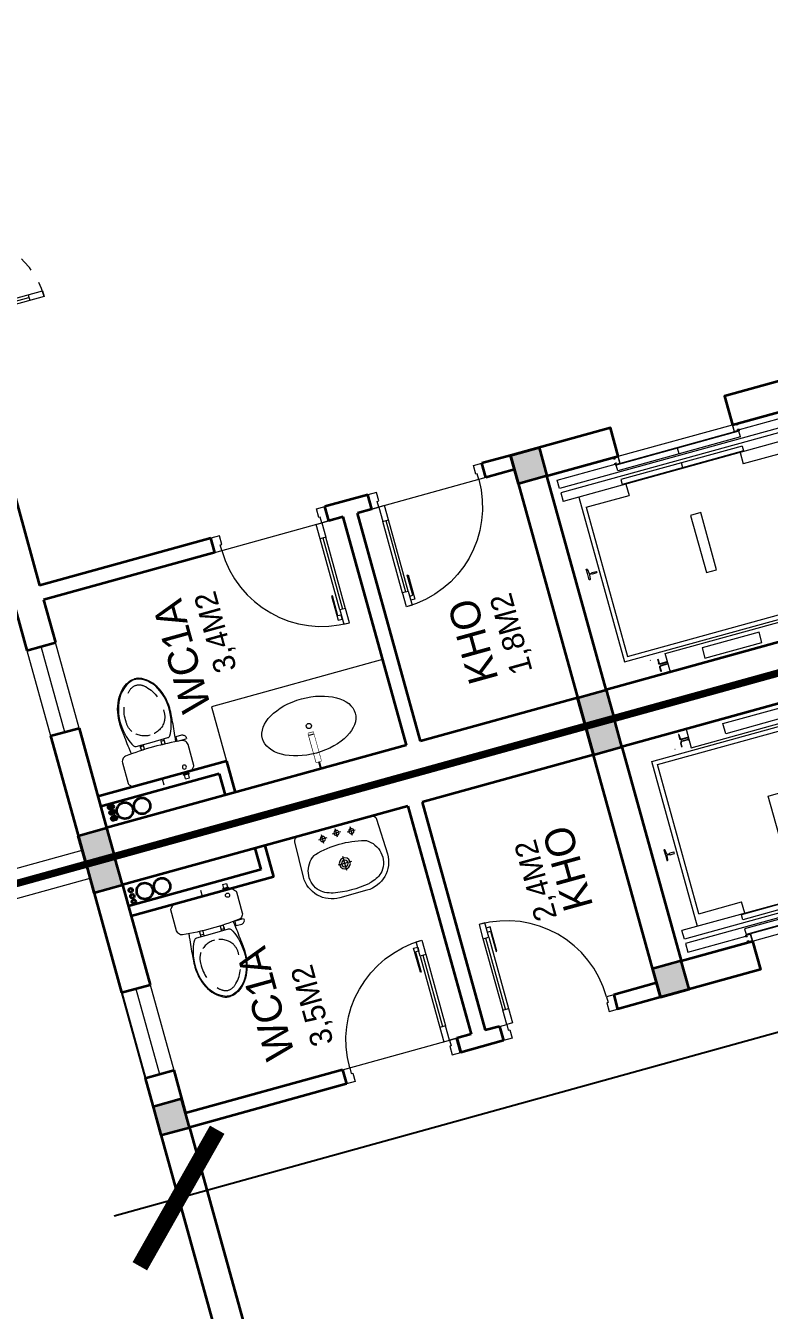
# Model space of a CAD drawing. Header units: metres. Extents: x 568336 to 569219, y 2065964 to 2066430.
# Drawn here: x 568549.37 to 568554.39, y 2066330.98 to 2066339.66 of the extents above; entities that cross this region are included whole.
import ezdxf

# ---------------------------------------------------------------- set-up
doc = ezdxf.new("R2010")
doc.units = ezdxf.units.M
for name, pattern in [('$AUDIT_BAD_LTYPE2', [0]), ('CENTER', [2, 1.25, -0.25, 0.25, -0.25]), ('HIDDEN', [0.375, 0.25, -0.125]), ('xref-thap C (mb tang 32-2)$0$HIDDEN', [0.375, 0.25, -0.125])]:
    doc.linetypes.add(name, pattern=pattern)
doc.layers.get('0').update_dxf_attribs({"linetype": 'CONTINUOUS'})
doc.layers.get('DEFPOINTS').update_dxf_attribs({"linetype": 'CONTINUOUS'})
for name, color, linetype, lineweight in [('-CENTER', 143, 'CENTER', 13), ('-CONCRETE', 1, 'CONTINUOUS', 35), ('-DOOR', 137, 'CONTINUOUS', 9), ('-FURNITURE', 46, 'CONTINUOUS', 9), ('-HATCH', 8, 'CONTINUOUS', 5), ('-LINE1', 7, 'CONTINUOUS', 18), ('-LINE2', 252, 'CONTINUOUS', 9), ('-TEXT', 7, 'CONTINUOUS', 15), ('-WALL', 4, 'CONTINUOUS', 35), ('TEXT25', 2, 'CONTINUOUS', 13)]:
    doc.layers.add(name, color=color, linetype=linetype, lineweight=lineweight)
doc.layers.add('-RANH GIOI LO DAT', color=12, linetype='CONTINUOUS')
doc.styles.add('KTHUOC', font='', dxfattribs={"width": 0.8})
doc.styles.add('T1', font='', dxfattribs={"height": 200})
doc.styles.add('vnavanth', font='', dxfattribs={"width": 0.8})
doc.styles.get('KTHUOC').set_extended_font_data('.VnArial NarrowH')
doc.styles.get('T1').set_extended_font_data('VNgeometric Light')
doc.styles.get('vnavanth').set_extended_font_data('.VnAvantH')
doc.dimstyles.new('tien', dxfattribs={"dimscale": 0, "dimtxt": 1.5, "dimasz": 0.75, "dimexe": 0.45, "dimexo": 0, "dimgap": 0.25, "dimtad": 1, "dimzin": 1, "dimtxsty": 'KTHUOC', "dimblk1": 'ARCHTICK', "dimblk2": 'ARCHTICK', "dimsah": 1, "dimcen": 1, "dimdle": 0.45, "dimclrd": 37, "dimclre": 37, "dimclrt": 7, "dimaunit": 1, "dimadec": 0, "dimazin": 0, "dimtfac": 1, "dimtix": 1, "dimtofl": 0, "dimtmove": 2, "dimatfit": 3, "dimldrblk": 'ARCHTICK', "dimfxl": 1, "dimtfill": 1, "dimtolj": 1, "dimtzin": 1, "dimarcsym": 0})

# ---------------------------------------------------------------- blocks, each defined once
blk = doc.blocks.new('A$C18091ED7')
for p, q in [((9.957147995010018e-09, -42.13376978135784), (0, -3.786117304116488e-07)), ((146.1412317672475, -26.59467297248193), (179.181621938591, -26.59467296488583)), ((146.1412317672475, -26.59467297248193), (146.1412317680188, -30.17859706786112)), ((146.1412317680188, -30.17859706786112), (165.7503655985456, -30.17859706340823)), ((153.0594147269658, -36.79204952501459), (146.1412317680188, -30.17859706786112)), ((152.3191092506386, -2.717133611440659e-07), (152.3191092568413, -26.59467297093943)), ((152.3191092506386, -2.717133611440659e-07), (179.1816219322718, -2.654269337654114e-07)), ((153.0594147269658, -36.79204952501459), (165.7503656001572, -36.79204952192958)), ((153.0594147275151, -39.73033438943094), (153.0594147269658, -36.79204952501459)), ((153.0594147275151, -39.73033438943094), (178.4413164740145, -39.73033438349376)), ((153.0594147275151, -39.73033438943094), (178.4413164740145, -39.73033438349376)), ((153.0594147275151, -39.73033438943094), (153.0594147281554, -42.13376974494895)), ((185.3594994290725, -30.17859705851879), (165.7503655985456, -30.17859706340823)), ((178.4413164733487, -36.79204951884458), (165.7503656001572, -36.79204952192958)), ((185.3594994290725, -30.17859705851879), (178.4413164733487, -36.79204951884458)), ((178.4413164733487, -36.79204951884458), (178.4413164740145, -39.73033438349376)), ((178.4413164740145, -39.73033438349376), (178.4413164746547, -42.1337697392446)), ((179.1816219322718, -2.654269337654114e-07), (179.181621938591, -26.59467296488583)), ((179.181621938591, -26.59467296488583), (185.3594994283012, -26.59467296337243)), ((185.3594994283012, -26.59467296337243), (185.3594994290725, -30.17859705851879)), ((167.8691141396885, -259.5142789271486), (228.0810223811895, -259.5142789128586)), ((-83.25994817525861, -267.3592828898691), (-83.259948167517, -299.9634285944048)), ((-83.25994817257379, -278.4883151478134), (-83.25994817046012, -287.6388527823146)), ((-60.91100930959874, -290.0299398849311), (-83.25994816994717, -290.0299398901407)), ((-62.88950393904452, -265.3807882612164), (-81.28145355204106, -265.3807882657275)), ((-60.91100931491019, -267.3592828844266), (-60.91100930728498, -299.9634285889624)), ((60.9110093945892, -267.3592828557594), (60.9110094022144, -299.9634285600623)), ((60.91100939990065, -290.029939856031), (83.25994826024908, -290.0299398510542)), ((62.88950401780676, -265.3807882316178), (81.2814536308033, -265.3807882273395)), ((83.25994825493763, -267.3592828505498), (83.25994826256283, -299.9634285550856)), ((83.25994825750604, -278.488315108727), (83.2599482596197, -287.6388527429954)), ((165.3959958605519, -261.9873972070927), (165.3959958671003, -289.7349902229907)), ((167.8691141472664, -292.2081085020036), (206.7175896017579, -292.2081084926904)), ((230.5541406641933, -274.3229751045001), (230.5541406613593, -261.9873971916386))]:
    blk.add_line(p, q)
for points in [[(230.0000000517721, -218.5046414944518, -0.1374073801801567), (225.4781190853137, -234.6482587013161), (221.7949787454636, -240.7070387715066, -0.2360805181595358), (198.2560902649639, -255.4947853636986, -0.0519608230665726), (-198.2560901437319, -255.4947854572965, -0.236080518165078), (-221.7949786317113, -240.7070388760185), (-225.4781189743626, -234.6482588077488, -0.1374073801809237), (-229.9999999484608, -218.5046416030382), (-229.9999999831671, -71.98694829508895, -0.1989123673786679), (-226.3782021181105, -63.2431547633314), (-208.8906150607545, -45.75556769772083, -0.1989123673792025), (-200.1468215308087, -42.13376982865157), (9.971699910238385e-09, -42.13376978135784), (200.1468215506357, -42.13376973403501, -0.1989123673792025), (208.8906150822841, -45.75556759897154), (226.3782021480001, -63.24315465634572, -0.1989123673791691), (230.0000000170658, -71.98694818626973)], [(144.14367173758, -618.9627606730501, -0.2124047892419209), (26.30999211127346, -734.491494372196, -0.0276853236339062), (-0.5628229983012716, -738.609219571983, -0.0222792448073508), (-26.30999181118386, -734.4914943844487, -0.2124047892421136), (-144.1436714920528, -618.9627607410075, -0.1427957259999892), (-167.2376623962118, -428.0139674870588, -0.0930051380368448), (-127.9331820271946, -309.1271633332653, -0.2564387014614383), (-111.240849547703, -299.9634286007786), (4.746470949612558e-08, -299.9634285748762), (111.2408496426324, -299.9634285482753, -0.2564387014619951), (127.933182126606, -309.1271632729331, -0.0930051380368741), (167.2376625517572, -428.0139674081001, -0.1427957260000456)]]:
    blk.add_lwpolyline(points, format="xyb", close=True)
at = {"linetype": 'xref-thap C (mb tang 32-2)$0$HIDDEN', "ltscale": 100}
blk.add_lwpolyline([(61.00044987679576, -669.0176259216969, -0.1990312026443698), (1.417429302819073e-07, -698.769823720475, -0.1990312026443799), (-61.00044960746891, -669.0176259504806, -0.2189240232571595), (-131.9321382956405, -478.313622940972, -0.1537914605682739), (-112.4681372026971, -403.989815428853, -0.2367011859554165), (5.876427167095244e-08, -347.5870280214876, -0.2367011859554843), (112.4681373467611, -403.9898153757968, -0.1537914605681893), (131.9321384748619, -478.313622878748, -0.2189240232571754)], format="xyb", close=True, dxfattribs=at)
blk.add_circle((165.7503656100234, -78.39166221523192), 13.90362011701458)
for centre, radius, start, end in [((167.8691141402633, -261.9873972065106), 2.473118279571131, 90.00000001354867, 180.0000000133402), ((-81.28145355158267, -267.3592828894034), 1.978494623656905, 90.00000001354867, 180.0000000133402), ((-62.88950393858613, -267.3592828848923), 1.978494623656905, 1.334021322268115e-08, 90.00000001354867), ((62.88950401826514, -267.3592828552937), 1.978494623656905, 90.00000001354867, 180.0000000133402), ((81.28145363126168, -267.3592828510155), 1.978494623656905, 1.334021322268115e-08, 90.00000001354867), ((167.8691141466952, -289.7349902224087), 2.473118279571131, 180.0000000133402, 270.0000000135486), ((206.717589598069, -276.6690117186226), 15.53909677420133, 270.0000000135486, 306.4658507565522), ((168.3527972659103, -224.7572911087773), 80.08895368617857, 306.4658507565522, 320.3122930343796), ((228.0810223845983, -274.3229751050822), 2.473118279571131, 320.3122930343796, 1.334021322268115e-08)]:
    blk.add_arc(centre, radius, start, end)
for points, knots in [([(-155.6468228230951, -259.4535552573798), (-156.6353001506941, -267.2522313103836), (-164.2940232875517, -328.394745314552), (-169.1545302536251, -385.0939582949213), (-183.68571763406, -527.7705276800843), (-135.602968026873, -679.1126648240606), (-50.29344375100118, -735.2493608418445), (-19.70048385594782, -741.0901266933652), (1.531116140540689e-07, -743.6724421556864)], [130.6139379315478, 130.6139379315478, 130.6139379315478, 130.6139379315478, 152.8521090939923, 311.1293507817257, 417.703951170228, 561.3833927516608, 697.6926317810714, 710.812262267882, 710.812262267882, 710.812262267882, 710.812262267882]), ([(155.6468228994709, -259.4535551877343), (156.6353002305841, -267.2522312389628), (164.2940233960289, -328.3947452375724), (169.1545303888706, -385.0939582149149), (183.6857178367027, -527.7705275934422), (135.6029683008201, -679.1126647599449), (50.29344405157826, -735.2493608178338), (19.70048415924612, -741.0901266841101), (1.530679583083838e-07, -743.6724421554536)], [130.613937934949, 130.613937934949, 130.613937934949, 130.613937934949, 152.8521090939923, 311.1293507817257, 417.703951170228, 561.3833927516608, 697.6926317810714, 710.812262267882, 710.812262267882, 710.812262267882, 710.812262267882])]:
    blk.add_open_spline(points, degree=3, knots=knots)
blk = doc.blocks.new('A$C4ace49fd')
for p, q in [((195.0000362145074, 382.7262792410475), (195.0000362145074, 442.8621556685976)), ((295.0000362145074, 397.7262792410038), (295.0000362145074, 457.8621556685684)), ((395.0000362144201, 382.7262792410475), (395.0000362144201, 442.8621556685976)), ((167.3150646772119, 413.5036235380248), (223.9098246101057, 413.5036235380248)), ((267.3150646772119, 428.5036235379957), (323.9098246101057, 428.5036235379957)), ((367.3150646772119, 413.5036235380248), (423.909824610193, 413.5036235380248)), ((295.0000362145074, 165.4084015273256), (295.0000362145074, 263.9644212280764)), ((248.878101051203, 214.809703738807), (342.0929997641942, 214.809703738807))]:
    blk.add_line(p, q)
for points in [[(0, 199.9999999999854, 0.4142135623730951), (200, -1.455191522836685e-11), (389.9999999999418, -1.455191522836685e-11, 0.4142135623730951), (589.9999999999418, 199.9999999999854), (581.0512658710359, 446.0901885431813, 0.4097994549518753), (551.0711533617578, 474.9999999999854), (38.92891906714067, 474.9999999999854, 0.4036072201438357), (8.94873412878951, 446.0901885431813)], [(176.634552330419, 39.7484321846714, 0.09077342783643912), (424.2613903667079, 42.82284094158967, 0.1498865017082378), (521.3666006048443, 96.04628407930431, 0.4307216577035757), (481.9063814581605, 321.2626293200155, 0.08063720347495155), (470.217626080208, 326.5247144485911, 0.1277315864282508), (124.5233141639037, 329.2879201060714, 0.07420783728193123), (113.6209024494747, 324.7523191320797, 0.4430921134254459), (68.63339939509751, 96.04628407930431, 0.1336395095905137), (154.042415008531, 45.63158827564621, 0.0336171722527546)]]:
    blk.add_lwpolyline(points, format="xyb", close=True)
for centre, radius in [((295.0000362145074, 428.5036235379957), 17.5), ((195.0000362145074, 413.5036235380248), 17.5), ((395.0000362144201, 413.5036235380248), 17.5), ((295.0000362145074, 214.809703738807), 37.50000000000001), ((295.0000362145074, 214.809703738807), 22.50000000000001), ((295.0000362145074, 214.809703738807), 22.50000000000001)]:
    blk.add_circle(centre, radius)
blk = doc.blocks.new('X-5M-DH-2-CORE$0$A$C75E80C28')
at = {"layer": '-LINE2', "linetype": 'Continuous', "ltscale": 2}
for p, q in [((-510.0000099998433, -21.5000000000291), (-510.0000099998579, -50.60000000000582)), ((-506.8000099998899, -21.5000000000291), (-510.0000099998433, -21.5000000000291)), ((-510.0000099998579, -108.5000000000291), (-510.0000099998433, -79.39999999999418)), ((-506.8000099998899, -21.5000000000291), (-506.8000099999044, -50.60000000000582)), ((-506.8000099999044, -108.5000000000291), (-506.8000099998899, -79.39999999999418)), ((-456.2000100000296, -56.79999999998836), (-500.6000099999364, -56.80000000001746)), ((-456.2000100000441, -60), (-500.600009999951, -60.0000000000291)), ((-456.2000100000296, -70), (-500.6000099999364, -70.0000000000291)), ((-456.2000100000296, -73.19999999995343), (-500.6000099999364, -73.19999999998254)), ((-453.2000100000441, -63), (-453.2000100000296, -67)), ((-450.0000099998579, -63), (-450.0000099998433, -67)), ((450.0000100000616, -63), (450.0000100000761, -67)), ((453.200010000015, -63), (453.2000100000296, -67)), ((456.2000100000296, -56.79999999998836), (500.6000100000529, -56.79999999998836)), ((456.200010000015, -60), (500.6000100000383, -60)), ((456.2000100000296, -70), (500.6000100000529, -70)), ((456.2000100000296, -73.19999999995343), (500.6000100000529, -73.19999999995343)), ((506.8000100001227, -21.5), (510.0000100000761, -21.5)), ((506.8000100001227, -21.5), (506.8000100001082, -50.59999999997672)), ((506.8000100001227, -108.5), (506.8000100001227, -79.39999999996508)), ((510.0000100000761, -21.5), (510.0000100000616, -50.59999999997672)), ((510.0000100000761, -108.5), (510.0000100000761, -79.39999999996508)), ((-731.0000002632733, -148.9999999649008), (730.9999997367267, -148.9999999649299)), ((-731.0000002698944, -1304.999999934109), (-731.0000002632733, -148.9999999649008)), ((-556.8000102631631, -112.4999999912397), (-560.0000102631166, -112.4999999912397)), ((456.800009736864, -112.4999999912397), (460.0000097368174, -112.4999999912397)), ((730.9999997301056, -1304.999999934109), (730.9999997367267, -148.9999999649299)), ((-700.0000002632733, -178.9999999649008), (699.9999997367267, -178.9999999649299)), ((-700.0000002699089, -1224.999999934109), (-700.0000002632733, -178.9999999649008)), ((699.9999997300911, -1224.999999934109), (699.9999997367267, -178.9999999649299)), ((-700.0000002699089, -1224.999999934109), (-400.0000002699089, -1224.999999934138)), ((-400.0000002698944, -1304.999999934138), (-400.0000002699089, -1224.999999934138)), ((699.9999997300911, -1224.999999934109), (399.9999997300911, -1224.999999934109)), ((399.9999997301056, -1304.999999934109), (399.9999997300911, -1224.999999934109)), ((839.9999997301056, -1304.999999934109), (-840.0000002698944, -1304.999999934109)), ((-840.0000002698944, -1364.999999934109), (-840.0000002698944, -1304.999999934109)), ((839.9999997301056, -1364.999999934109), (-840.0000002698944, -1364.999999934109)), ((424.9999997301056, -1308.999999934109), (-425.0000002698944, -1308.999999934109)), ((-425.0000002699089, -1342.999999934109), (-425.0000002698944, -1308.999999934109)), ((424.9999997300911, -1342.999999934109), (-425.0000002699089, -1342.999999934109)), ((-2.6989437174052e-07, -1308.999999934109), (-2.699089236557484e-07, -1342.999999934109)), ((424.9999997300911, -1342.999999934109), (424.9999997301056, -1308.999999934109)), ((839.9999997301056, -1364.999999934109), (839.9999997301056, -1304.999999934109)), ((839.9999997301056, -1394.999999934109), (-840.0000002698944, -1394.999999934109)), ((-840.0000002698944, -1394.999999934109), (-840.0000002698944, -1454.999999934109)), ((-840.0000002698944, -1454.999999934109), (-435.0000002698944, -1454.999999934109)), ((-435.0000002698944, -1449.999999934109), (-435.0000002699089, -1459.999999934109)), ((-435.0000002698944, -1449.999999934109), (-400.0000002698944, -1449.999999934138)), ((-435.0000002699089, -1459.999999934109), (-425.0000002699089, -1459.999999934109)), ((-433.4000002698012, -1451.599999934086), (-433.4000002698012, -1458.399999934074)), ((-433.4000002698012, -1451.599999934086), (-401.6000002697547, -1451.599999934086)), ((-433.4000002698012, -1458.399999934074), (-425.0000002698944, -1458.399999934074)), ((429.9999997300911, -1405.999999934138), (-430.0000002699089, -1405.999999934109)), ((-430.0000002699089, -1405.999999934109), (-430.0000002698944, -1445.999999934109)), ((429.9999997301056, -1445.999999934138), (-430.0000002698944, -1445.999999934109)), ((-425.0000002698944, -1458.399999934074), (-425.0000002699089, -1459.999999934109)), ((-401.6000002697547, -1451.599999934086), (-401.6000002697256, -1498.399999934074)), ((399.9999997301056, -1449.999999934109), (-400.0000002698944, -1449.999999934138)), ((-400.0000002698944, -1449.999999934138), (-400.0000002698653, -1499.999999934138)), ((-2.699089236557484e-07, -1405.999999934109), (-2.6989437174052e-07, -1445.999999934109)), ((399.9999997301056, -1449.999999934109), (399.9999997301347, -1499.999999934109)), ((434.9999997301056, -1449.999999934109), (399.9999997301056, -1449.999999934109)), ((401.5999997301988, -1451.599999934086), (401.5999997302279, -1498.399999934074)), ((433.3999997302453, -1451.599999934086), (401.5999997301988, -1451.599999934086)), ((433.3999997302453, -1458.399999934074), (424.9999997301056, -1458.399999934074)), ((424.9999997301056, -1458.399999934074), (424.9999997301056, -1459.999999934109)), ((434.9999997301056, -1459.999999934109), (424.9999997301056, -1459.999999934109)), ((429.9999997300911, -1405.999999934138), (429.9999997301056, -1445.999999934138)), ((433.3999997302453, -1451.599999934086), (433.3999997302453, -1458.399999934074)), ((434.9999997301056, -1449.999999934109), (434.9999997301056, -1459.999999934109)), ((839.9999997301056, -1454.999999934109), (434.9999997301056, -1454.999999934109)), ((839.9999997301056, -1394.999999934109), (839.9999997301056, -1454.999999934109)), ((-435.0000002698653, -1489.999999934109), (-435.0000002698653, -1499.999999934109)), ((-435.0000002698653, -1489.999999934109), (-425.0000002698653, -1489.999999934109)), ((-435.0000002698653, -1499.999999934109), (-400.0000002698653, -1499.999999934138)), ((-433.4000002697721, -1491.599999934086), (-433.4000002697721, -1498.399999934074)), ((-433.4000002697721, -1491.599999934086), (-425.0000002698653, -1491.599999934086)), ((-433.4000002697721, -1498.399999934074), (-401.6000002697256, -1498.399999934074)), ((-425.0000002698653, -1489.999999934109), (-425.0000002698653, -1491.599999934086)), ((434.9999997301347, -1499.999999934109), (399.9999997301347, -1499.999999934109)), ((433.3999997302744, -1498.399999934074), (401.5999997302279, -1498.399999934074)), ((424.9999997301347, -1489.999999934109), (424.9999997301347, -1491.599999934086)), ((434.9999997301347, -1489.999999934109), (424.9999997301347, -1489.999999934109)), ((433.3999997302744, -1491.599999934086), (424.9999997301347, -1491.599999934086)), ((433.3999997302744, -1491.599999934086), (433.3999997302744, -1498.399999934074)), ((434.9999997301347, -1489.999999934109), (434.9999997301347, -1499.999999934109))]:
    blk.add_line(p, q, dxfattribs=at)
for points in [[(-450.0000000000146, 0), (-450, -130), (450, -130), (449.9999999999854, 0)], [(-200, -29), (200.0000000001164, -29), (200.0000000001164, -101), (-200, -101)], [(-36.0000002632587, -583.9999999649008), (35.9999997367413, -583.9999999649008), (35.99999973675585, -983.9999999649008), (-36.00000026324415, -983.9999999649008)]]:
    blk.add_lwpolyline(points, close=True, dxfattribs=at)
for points in [[(-780.0000002632587, -788.9999999649008), (-751.0000002632587, -788.9999999649299, 0.414213562373095), (-750.0000002632733, -787.9999999649008), (-750.0000002632587, -783.9999999649008), (-750.0000002632587, -779.9999999649008, 0.414213562373095), (-751.0000002632733, -778.9999999649299), (-780.0000002632733, -778.9999999649881, -0.2569775838576673), (-784.1207396915852, -781.9399999648449), (-797.9000002631656, -781.939999964874, -0.414213562373095), (-800.9000002631656, -778.939999964874), (-804.0000002632587, -749.4999999649008, 0.414213562373095), (-807.0000002632587, -746.4999999649008), (-812.0000002632587, -746.4999999649008), (-812.0000002632587, -783.9999999649008), (-812.0000002632587, -821.4999999649008), (-807.0000002632587, -821.4999999649008, 0.414213562373095), (-804.0000002632587, -818.4999999649008), (-800.9000002631656, -789.0599999648693, -0.414213562373095), (-797.9000002631656, -786.0599999648693), (-784.1207396915852, -786.0599999648402, -0.2569775838576673), (-780.0000002632587, -788.9999999647553)], [(779.9999997367413, -788.9999999649299), (750.9999997367413, -788.9999999649008, -0.414213562373095), (749.9999997367267, -787.9999999649299), (749.9999997367413, -783.9999999649299), (749.9999997367413, -779.9999999649299, -0.414213562373095), (750.9999997367267, -778.9999999649008), (779.9999997368432, -778.9999999650172, 0.2569775838576673), (784.1207391653006, -781.939999964874), (797.899999736881, -781.9399999648449, 0.414213562373095), (800.899999736881, -778.9399999648449), (803.9999997367413, -749.4999999649008, -0.414213562373095), (806.9999997367413, -746.4999999649008), (811.9999997367413, -746.4999999649008), (811.9999997367413, -783.9999999649008), (811.9999997367413, -821.4999999649008), (806.9999997367413, -821.4999999649008, -0.414213562373095), (803.9999997367413, -818.4999999649008), (800.899999736881, -789.0599999648402, 0.414213562373095), (797.899999736881, -786.0599999648402), (784.1207391653006, -786.0599999648693, 0.2569775838576672), (779.9999997368577, -788.9999999647844)]]:
    blk.add_lwpolyline(points, format="xyb", dxfattribs=at)
for centre, radius, start, end in [((-500.600009999951, -50.60000000000582), 9.400000000001475, 180, 270), ((-500.6000099999364, -79.39999999999418), 9.399999999997844, 90, 180), ((-500.600009999951, -50.60000000000582), 6.200000000004374, 180, 270), ((-500.6000099999364, -79.39999999999418), 6.19999999999734, 90, 180), ((-456.2000100000441, -63), 6.19999999999713, 0, 90), ((-456.2000100000441, -63), 3.000000000000045, 0, 90), ((-456.2000100000296, -67), 6.20000000000076, 270, 0), ((-456.2000100000296, -67), 2.999999999999834, 270, 0), ((456.200010000015, -63), 6.19999999999713, 90, 180), ((456.2000100000296, -67), 6.20000000000076, 180, 270), ((456.200010000015, -63), 3.000000000000045, 90, 180), ((456.2000100000296, -67), 2.999999999999834, 180, 270), ((500.6000100000383, -50.59999999997672), 6.200000000004374, 270, 0), ((500.6000100000383, -50.59999999997672), 9.400000000001475, 270, 0), ((500.6000100000529, -79.39999999996508), 9.399999999997844, 0, 90), ((500.6000100000529, -79.39999999996508), 6.19999999999734, 0, 90)]:
    blk.add_arc(centre, radius, start, end, dxfattribs=at)
blk = doc.blocks.new('A$C5C575821')
at = {"layer": '-CONCRETE'}
h = blk.add_hatch(color=256, dxfattribs=at)
h.dxf.hatch_style = 1
h.paths.add_polyline_path([(-0.00237559899687767, 200.0000000000146), (-0.00237559899687767, 1.455191522836685e-11), (199.9976244010031, 1.455191522836685e-11), (199.9976244010031, 200.0000000000146)])
blk.add_lwpolyline([(-0.00237559899687767, 1.455191522836685e-11), (199.9976244010031, 1.455191522836685e-11), (199.9976244010031, 200.0000000000146), (-0.00237559899687767, 200.0000000000146)], close=True, dxfattribs=at)
blk = doc.blocks.new('A$C3F71457E')
at = {"layer": '-CONCRETE'}
blk.add_lwpolyline([(-8.760252967476845e-09, -100.0000002632005), (0, 400), (-1500, 400.0000000000582), (-1500.00000001755, -1399.999999999942), (-1.754960976541042e-08, -1400), (-7.895869202911854e-08, -900.0000002632005), (199.9999999912397, -900.0000002982852), (199.9999999824504, -1600), (-1700.00000001755, -1600), (-1700, 600), (200, 600), (199.9999999912397, -100.0000002982852), (6.140908226370811e-08, -100.0000002632005)], dxfattribs=at)
at = {"layer": '-LINE1'}
blk.add_line((-7.895869202911854e-08, -900.0000002632005), (-8.760252967476845e-09, -100.0000002632005), dxfattribs=at)
at = {"layer": '-WALL'}
for p in [(-1699.997624401003, 399.9999999999854), (0.00237559899687767, 399.9999999999854), (-1699.997624401081, -1599.999999999959), (0.002375601565972829, -1600.000000021305)]:
    blk.add_blockref('A$C5C575821', p, dxfattribs=at)
at = {"color": 2, "rotation": 90}
blk.add_blockref('X-5M-DH-2-CORE$0$A$C75E80C28', (-1500.00000000876, -499.9999999999418), dxfattribs=at)
blk = doc.blocks.new('*U18')
at = {"linetype": '$AUDIT_BAD_LTYPE2'}
for p, q in [((70, 100), (69.99999999999999, 599.9999999999982)), ((89.99999999999999, 599.9999999999982), (90, 100))]:
    blk.add_line(p, q, dxfattribs=at)
for points in [[(49.99999999999999, 599.9999999999982), (89.99999999999999, 599.9999999999982), (89.99999999999999, 699.9999999999982), (49.99999999999999, 699.9999999999982), (49.99999999999999, 599.9999999999982)], [(49.99999999999999, 602.9059272893337), (50, 100)], [(50, 100), (90, 100), (90, 0), (50, 0), (50, 100)]]:
    blk.add_lwpolyline(points)
for points in [[(118.2698876160139, 494.5156181119073), (118.2698876160139, 664.1349438079906), (89.99999999999999, 664.1349438079906), (89.99999999999999, 635.8650561920058), (112.6159100928053, 635.8650561920058), (112.6159100928053, 494.5156181119073)], [(0, 0), (50, 0), (50, -40), (60, -40), (60, -100.0001724930698), (0, -100.0001724930698)], [(799.9999999999982, 7.105427357601134e-15), (749.9999999999982, 7.105427357601134e-15), (749.9999999999982, -40), (739.9999999999982, -40), (739.9999999999982, -100.0001724930698), (799.9999999999982, -100.0001724930698)]]:
    blk.add_lwpolyline(points, close=True)
at = {"linetype": '$AUDIT_BAD_LTYPE2', "ltscale": 0.3}
blk.add_arc((50, 0), 699.9999999999982, 0, 90, dxfattribs=at)
blk = doc.blocks.new('M11-T1')
at = {"layer": '-CONCRETE'}
for centre, radius in [((203935.7548522844, -420108.0146374649, 5.66516857499076e-09), 13), ((203984.9474992761, -420198.5114455626, 5.66516857499076e-09), 55), ((203974.0248392341, -420108.0146374649, 5.66516857499076e-09), 13), ((204015.7742572501, -420108.0146374649, 5.66516857499076e-09), 13), ((203984.9474992761, -420319.3538957678, 5.66516857499076e-09), 55)]:
    blk.add_circle(centre, radius, dxfattribs=at)
at = {"layer": '-DOOR'}
blk.add_lwpolyline([(202764.8086240625, -419863.7557296625), (203364.8086240625, -419863.7557296625), (203364.8086240625, -420063.7275932976), (202764.8086240625, -420063.7275932976)], close=True, dxfattribs=at)
blk.add_lwpolyline([(203364.8086240625, -419963.7275932976), (202764.8086240625, -419963.74166148)], dxfattribs=at)
at = {"layer": '-HATCH'}
blk.add_line((202464.7321836609, -421163.727593295), (202464.7321836746, -421963.727593295), dxfattribs=at)
at = {"layer": '-LINE1', "linetype": 'Continuous', "ltscale": 10}
blk.add_lwpolyline([(204164.8086240624, -419863.7275932996), (204164.8086240624, -416559.2424817518)], dxfattribs=at)
at = {"layer": '-RANH GIOI LO DAT', "linetype": 'HIDDEN', "ltscale": 10, "const_width": 50}
blk.add_lwpolyline([(198249.9028217171, -438105.8962516115), (204264.8086240624, -437640.4074413018), (204264.8086240624, -416359.2424812875), (193264.8086246633, -416359.2424817518), (193264.8086250903, -433491.6887546623)], close=True, dxfattribs=at)
at = {"layer": '-WALL'}
for p, q in [((202764.8086240625, -419863.7275933164), (200814.8110002575, -419863.7275933066)), ((202764.8086240625, -419863.7275933164), (202764.8086240625, -420063.7275933155)), ((204264.8086240625, -419863.7275932976), (203364.8086240625, -419863.7275933155)), ((203364.8086240625, -419863.7275933155), (203364.8086240625, -420063.7275933154)), ((204264.8086240625, -434691.5068092566), (204264.8086240625, -419863.7275932976)), ((202364.7320974143, -420063.7275933155), (200814.8110002575, -420063.7275933073)), ((202364.7320974143, -421163.727593295), (202364.7320974143, -420063.7275933155)), ((202464.7320974143, -421163.727593295), (202464.7320974143, -420063.7275933155)), ((202764.8086240625, -420063.7275933155), (202464.7320974143, -420063.7275933155)), ((204064.8086240625, -420063.7275932976), (203364.8086240625, -420063.7275933154)), ((203844.8086240625, -421063.7275933027), (203844.8086240625, -420063.7275933032)), ((203914.8086240625, -420993.7275933027), (203914.8086240625, -420063.7275933014)), ((204064.8086240625, -422063.7275933027), (204064.8086240625, -420063.7275932976)), ((203914.8086240625, -420993.7275933027), (204064.8086240625, -420993.7275933027)), ((203844.8086240625, -421063.7275933027), (204064.8086240625, -421063.7275933027)), ((202464.7320974143, -421163.727593295), (202364.7320974143, -421163.727593295)), ((202464.7320974143, -421963.727593295), (202364.7320111678, -421963.7275932959)), ((202364.7320974143, -422263.7275932908), (202364.7320974143, -421963.7275932959)), ((202364.7320974144, -421963.7275932959), (202464.7320974144, -421963.7275932942)), ((202464.7320974143, -422063.7275932934), (202464.7320974143, -421963.7275932942)), ((204064.8086240625, -422063.7275933027), (202464.7320974143, -422063.7275932934)), ((202464.7320974143, -422263.7275932916), (202464.7320974143, -422163.7275932934)), ((204064.8086240619, -422163.7275933027), (202464.7320974137, -422163.7275932934)), ((204064.8086240625, -423363.7275932976), (204064.8086240625, -422163.7275933028)), ((202464.7320974143, -422263.7275932917), (202364.7320974143, -422263.7275932908)), ((202364.7320974143, -423363.7275932976), (202364.7320974143, -423063.7275932916)), ((202464.7320974143, -423063.7275932916), (202364.7320974143, -423063.7275932917)), ((202464.7320974143, -423363.7275932976), (202464.7320974143, -423063.7275932916))]:
    blk.add_line(p, q, dxfattribs=at)
at = {"layer": '-DOOR', "xscale": -1, "rotation": 270}
blk.add_blockref('*U18', (202464.7321836609, -421963.727593295), dxfattribs=at)
at = {"layer": '-DOOR', "rotation": 270}
blk.add_blockref('*U18', (202464.7321836609, -422263.7275932917), dxfattribs=at)
at = {"layer": '-FURNITURE', "rotation": 270}
blk.add_blockref('A$C18091ED7', (203886.9423938675, -420563.7275932877), dxfattribs=at)
at = {"layer": '-FURNITURE', "xscale": -1, "rotation": 270}
blk.add_blockref('A$C4ace49fd', (203589.8086240625, -421845.4757147515), dxfattribs=at)
at = {"layer": '-WALL'}
for p in [(202364.7344730133, -420063.7275933069), (204064.8109996615, -420063.7275933069)]:
    blk.add_blockref('A$C5C575821', p, dxfattribs=at)
at = {"layer": '-WALL', "rotation": 180}
blk.add_blockref('A$C3F71457E', (202564.7320973912, -424963.7275932976), dxfattribs=at)
at = {"layer": '-TEXT', "color": 2, "style": 'vnavanth'}
for s, p in [('wc1a', (202646.6166206364, -420881.9881831963)), ('kho', (203080.4935187617, -423091.4769405671))]:
    blk.add_text(s, height=199.9591899200177, dxfattribs=at).set_placement(p)
at = {"layer": 'TEXT25', "style": 'T1'}
for s, p in [('3,5M2', (202657.400447429, -421155.0961118823)), ('2,4M2', (203070.5969768449, -422835.5844425672))]:
    blk.add_text(s, height=150, rotation=359.9999999899488, dxfattribs=at).set_placement(p)
blk = doc.blocks.new('Sink_Cicle')
blk.add_lwpolyline([(17.49999987077899, -50.00226151314564), (-17.49999987077899, -49.99773848685436), (-17.51615354442038, -252.2967581441626), (17.48384613892995, -252.3012811850058)], close=True)
blk.add_circle((0, -300), 17.5)
at = {"layer": 'DEFPOINTS'}
blk.add_line((0, -100), (0, 0), dxfattribs=at)
blk.add_wipeout([(17.499999870775355, -50.00226151314928), (-17.49999987078263, -49.99773848685436), (-17.516153544427652, -252.29675814416623), (17.48384613892631, -252.3012811850058)])
at = {"layer": '-FURNITURE', "linetype": 'Continuous'}
blk.add_ellipse((0, -300), major_axis=(-325, 0), ratio=0.5846153846153846, dxfattribs=at)
blk.add_line((-17.51421511289664, -237.2967582757119), (17.48578462866135, -237.3012813020032))
blk = doc.blocks.new('*U45')
for p, q in [((-1110.000000000007, 450.0000000000036), (-1150.000000000007, 450.0000000000036)), ((-1130.000000000007, 100), (-1130.000000000007, 450.0000000000036)), ((-89.99999999999997, 450.0000000000036), (-49.99999999999996, 450.0000000000036)), ((-70, 100), (-69.99999999999997, 450.0000000000036)), ((-1110.000000000007, 100), (-1150.000000000007, 100)), ((-90, 100), (-50, 100))]:
    blk.add_line(p, q)
for points in [[(-1150.000000000007, 0), (-1110.000000000007, 0), (-1110.000000000007, 550.0000000000036), (-1150.000000000007, 550.0000000000036)], [(-50, 0), (-90, 0), (-89.99999999999997, 550.0000000000036), (-49.99999999999996, 550.0000000000036)], [(-1200.000000000007, -200.0526511982753), (-1140.000000000007, -200.0526511982753), (-1140.000000000007, -40), (-1150.000000000007, -40), (-1150.000000000007, 0), (-1200.000000000007, 0)], [(0, -200.0526511982753), (-60, -200.0526511982753), (-60, -40), (-50, -40), (-50, 0), (0, 0)]]:
    blk.add_lwpolyline(points, close=True)
at = {"linetype": 'HIDDEN', "ltscale": 0.1}
for centre, radius, start, end in [((-1150.000000000894, -9.604186855958593e-10), 550.0000000010929, 7.0167092985349e-15, 89.99996073224847), ((-49.99999999985441, -2.328580127074637e-10), 550.0000000003703, 90.00003926775153, 180)]:
    blk.add_arc(centre, radius, start, end, dxfattribs=at)
blk = doc.blocks.new('M29-T1')
at = {"layer": '-CONCRETE'}
for centre, radius in [((195464.3824664159, -820265.9143349209, 5.66516857499076e-09), 55), ((195433.5557084419, -820175.4175268232, 5.66516857499076e-09), 13), ((195433.5557086326, -820188.2620250902, 5.66516857499076e-09), 13), ((195475.305126458, -820175.4175268232, 5.66516857499076e-09), 13), ((195475.3051266487, -820188.2620250902, 5.66516857499076e-09), 13), ((195513.5751134076, -820175.4175268232, 5.66516857499076e-09), 13), ((195513.5751135983, -820188.2620250902, 5.66516857499076e-09), 13), ((195464.3824664159, -820386.7567851262, 5.66516857499076e-09), 55)]:
    blk.add_circle(centre, radius, dxfattribs=at)
at = {"layer": '-DOOR'}
blk.add_lwpolyline([(196684.5213418203, -819916.242757346), (196084.5213418203, -819916.242757346), (196084.5213418203, -820116.2146209811), (196684.5213418203, -820116.2146209811)], close=True, dxfattribs=at)
blk.add_lwpolyline([(196084.5213418203, -820016.2146209811), (196684.5213418203, -820016.2286891637)], dxfattribs=at)
at = {"layer": '-FURNITURE'}
blk.add_lwpolyline([(195984.5213416296, -821016.2146210968), (195384.5213416296, -821016.2146210968), (195384.5213416517, -822216.2146210857), (195984.5213416517, -822216.2146210857)], close=True, dxfattribs=at)
at = {"layer": '-HATCH'}
for p, q in [((196984.5213418069, -821316.2146211334), (196984.5213417773, -822116.2146211334)), ((196984.5213418069, -823216.2146211413), (196984.5213417773, -822416.2146211413))]:
    blk.add_line(p, q, dxfattribs=at)
at = {"layer": '-LINE1'}
blk.add_lwpolyline([(195284.5213417915, -816611.7295091152), (195284.5213416395, -819916.2146209811)], dxfattribs=at)
at = {"layer": '-RANH GIOI LO DAT', "linetype": 'HIDDEN', "ltscale": 10, "const_width": 50}
blk.add_lwpolyline([(195184.5213408219, -837692.8944695676), (204184.5213418689, -836996.3915771316), (204184.5213418694, -816411.7295091047), (195184.5213418007, -816411.7295091152)], close=True, dxfattribs=at)
at = {"layer": '-WALL'}
for p, q in [((196084.5213418203, -819916.2146209811), (195184.5213418203, -819916.2146209811)), ((196084.5213418203, -819916.2146209811), (196084.5213418203, -820116.2146209811)), ((198159.5213418299, -819916.1795201357), (196684.5213418203, -819916.242757346)), ((196684.5213418203, -819916.242757346), (196684.5213418203, -820116.2146209811)), ((196084.5213418203, -820116.2146209811), (195384.5213418203, -820116.2146209811)), ((195534.5213416295, -820946.2146210968), (195534.5213416295, -820116.2146210556)), ((195604.5213416295, -821016.2146210968), (195604.5213416295, -820116.2146210549)), ((196984.6554714732, -820116.2146209811), (196684.5213418203, -820116.2146209811)), ((196984.5213418069, -821316.2146211334), (196984.5213418512, -820116.2146211448)), ((197084.5213418069, -821316.2146211367), (197084.5213418512, -820116.2146210375)), ((198159.5213418301, -820116.1795201127), (197084.6554714732, -820116.2146209811)), ((195534.5213416295, -820946.2146210968), (195384.5213416295, -820946.2146210968)), ((195604.5213416295, -821016.2146210968), (195384.5213416296, -821016.2146210968)), ((196984.5213418069, -821316.2146211334), (197084.5213418069, -821316.2146211367)), ((196984.5213417773, -822116.2146211334), (197084.5213417773, -822116.2146211367)), ((196984.5213417737, -822216.2146211448), (196984.5213417773, -822116.2146211334)), ((197084.5213417662, -822416.2146211381), (197084.5213417773, -822116.2146211364)), ((195384.5213416517, -822216.2146210857), (196984.5213417737, -822216.2146211448)), ((195384.521341648, -822316.2146210857), (196984.52134177, -822316.2146211448)), ((196984.5213417663, -822416.2146211413), (196984.52134177, -822316.2146211448)), ((196984.5213417773, -822416.2146211413), (197084.5213417773, -822416.2146211381)), ((196984.5213417293, -823416.2146210026), (196984.5213417367, -823216.2146211413)), ((196984.5213418069, -823216.2146211413), (197084.5213418069, -823216.2146211381)), ((197084.5213417293, -823416.2146210063), (197084.5213417367, -823216.2146211381))]:
    blk.add_line(p, q, dxfattribs=at)
at = {"layer": '-WALL', "linetype": 'Continuous', "ltscale": 10}
for p, q in [((195184.5213417293, -819916.2146210598), (195184.5213417293, -834743.9938370844)), ((195384.5213417293, -822216.2146210857), (195384.5213417293, -820116.2146210575)), ((195384.5213417293, -823416.2146210063), (195384.5213417293, -822316.2146210857))]:
    blk.add_line(p, q, dxfattribs=at)
at = {"layer": '-DOOR'}
for name, p, rotation in [('*U45', (198909.52134183, -820116.2497217709), 180), ('*U18', (196984.5213418069, -822116.2146211334), 90.00000000000001)]:
    blk.add_blockref(name, p, dxfattribs=dict(at, rotation=rotation))
at = {"layer": '-DOOR', "xscale": -1, "rotation": 90}
blk.add_blockref('*U18', (196984.5213418069, -822416.2146211413), dxfattribs=at)
at = {"layer": '-FURNITURE', "xscale": -1, "rotation": 90}
blk.add_blockref('A$C18091ED7', (195562.38757182, -820566.2146210757), dxfattribs=at)
at = {"layer": '-WALL', "xscale": -1}
blk.add_blockref('A$C5C575821', (195384.5189661419, -820116.2146210598), dxfattribs=at)
at = {"layer": '-WALL', "xscale": -1, "rotation": 180}
blk.add_blockref('A$C3F71457E', (196884.5213417468, -825016.2146210063), dxfattribs=at)
at = {"layer": '-TEXT', "color": 2, "style": 'vnavanth'}
for s, p in [('wc1A', (195980.9504634504, -821014.6347371314)), ('kho', (195649.4665951723, -822936.4199573579))]:
    blk.add_text(s, height=199.9591899200177, dxfattribs=at).set_placement(p)
at = {"layer": 'TEXT25', "style": 'T1'}
for s, p in [('3,4M2', (196184.8774218563, -821250.5859688593)), ('1,8M2', (195640.9038040835, -823172.3711890809))]:
    blk.add_text(s, height=150, rotation=1.005123984043621e-08, dxfattribs=at).set_placement(p)
at = {"layer": '-FURNITURE', "rotation": 90.00000000000001}
blk.add_blockref('Sink_Cicle', (195384.5213415631, -821616.2146210913), dxfattribs=at)
blk = doc.blocks.new('_ArchTick')
at = {"color": 0, "linetype": 'ByBlock', "const_width": 0.15}
blk.add_lwpolyline([(-0.5, -0.5), (0.5, 0.5)], dxfattribs=at)
blk = doc.blocks.new('*D156')
at = {"color": 37, "lineweight": -2, "transparency": 16777216}
for p, q in [((568564.0636746933, 2066337.954386831), (568564.8086068658, 2066335.265201132)), ((568549.9651507605, 2066331.620356935), (568565.1221449198, 2066335.819000634)), ((568549.7740180902, 2066333.99600458), (568550.5189502626, 2066331.306818881))]:
    blk.add_line(p, q, dxfattribs=at)
at = {"layer": 'DEFPOINTS', "color": 0, "transparency": 16777216}
for p in [(568564.0636746933, 2066337.954386831), (568564.6884761418, 2066335.69886991), (568549.7740180902, 2066333.99600458)]:
    blk.add_point(p, dxfattribs=at)
at = {"color": 37, "lineweight": -2, "transparency": 16777216, "xscale": 0.75, "yscale": 0.75, "zscale": 0.75}
for p, rotation in [((568564.6884761418, 2066335.69886991), 15.48328033104597), ((568550.3988195385, 2066331.740487659), 195.483280331046)]:
    blk.add_blockref('_ArchTick', p, dxfattribs=dict(at, rotation=rotation))
at = {"color": 7, "transparency": 16777216, "insert": (568557.2362646931, 2066334.829323923), "char_height": 1.5, "attachment_point": 5, "rotation": 15.483280331045973, "style": 'KTHUOC', "bg_fill": 3, "box_fill_scale": 1.1, "bg_fill_color": 256, "bg_fill_true_color": 13158600, "bg_fill_transparency": 0}
blk.add_mtext('\\A1;14,83 ', dxfattribs=at)

msp = doc.modelspace()

# ---------------------------------------------------------------- block references
at = {"layer": '-WALL', "color": 2, "true_color": 0xf1eb1f, "xscale": 0.001, "yscale": 0.001, "zscale": 0.001, "rotation": 105.4590240769039}
msp.add_blockref('M11-T1', (568199.5470150993, 2066025.20690476), dxfattribs=at)

# ---------------------------------------------------------------- next in the draw order: block references
at = {"layer": '-CENTER', "xscale": 0.001, "yscale": 0.001, "zscale": 0.001, "rotation": 105.4590240790866}
msp.add_blockref('M29-T1', (567811.5475536175, 2065927.325027594), dxfattribs=at)

# ---------------------------------------------------------------- next in the draw order: dimensions: what is measured, and where the dimension line sits
dim = msp.add_aligned_dim(p1=(568549.77401809, 2066333.99600458), p2=(568564.0636746932, 2066337.954386831), distance=-2.3404558168740883, dimstyle='tien', override={"dimscale": 1, "dimpost": ' '})
dim.commit()
dim.dimension.update_dxf_attribs({"geometry": '*D156', "text_midpoint": (568557.2362646931, 2066334.829323923)})

doc.saveas('drawing.dxf')
